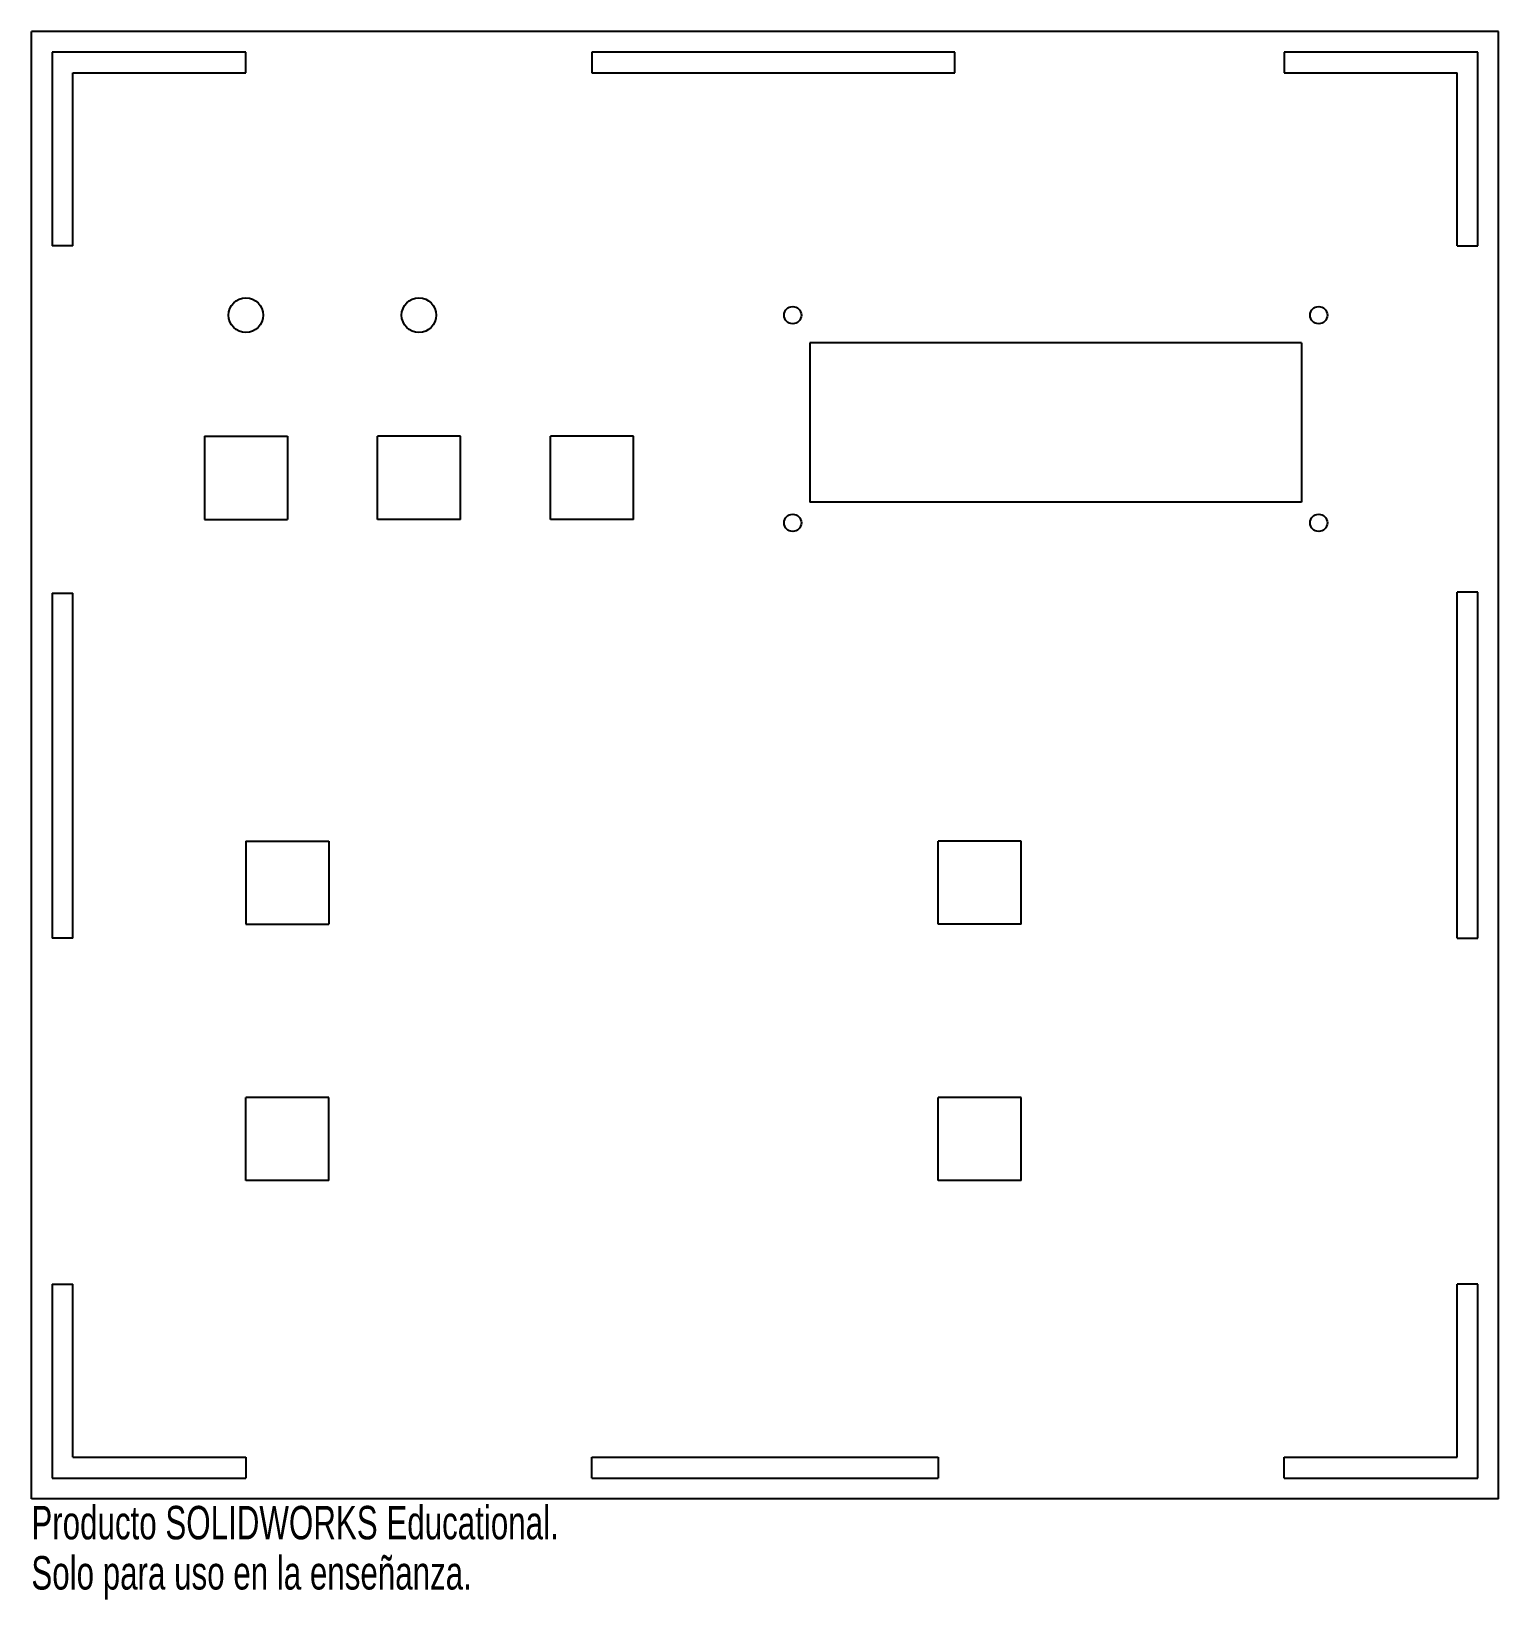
# Model space of a CAD drawing. Header units: millimetres. Extents: x -106 to 106, y -121 to 106.
import ezdxf

# ---------------------------------------------------------------- set-up
doc = ezdxf.new("R2010")
doc.units = ezdxf.units.MM
doc.styles.add('SLDTEXTSTYLE0', font='TXT', dxfattribs={"width": 0.7})

msp = doc.modelspace()

# ---------------------------------------------------------------- linework, layer by layer
at = {"color": 7, "linetype": 'Continuous', "lineweight": 25}
for p, q in [((-106, -106), (-106, 106)), ((106, 106), (-106, 106)), ((106, -106), (106, 106)), ((-103, 103), (-103, 75)), ((-75, 103), (-103, 103)), ((-75, 100), (-75, 103)), ((27.42, 103), (-25, 103)), ((-25, 103), (-25, 100)), ((27.42, 100), (27.42, 103)), ((103, 103), (75, 103)), ((75, 103), (75, 100)), ((103, 75), (103, 103)), ((-100, 100), (-75, 100)), ((-100, 75), (-100, 100)), ((-25, 100), (27.42, 100)), ((75, 100), (100, 100)), ((100, 75), (100, 100)), ((-100, 75), (-103, 75)), ((100, 75), (103, 75)), ((6.5, 61), (6.5, 38)), ((77.5, 61), (6.5, 61)), ((77.5, 61), (77.5, 38)), ((-81, 47.5), (-69, 47.5)), ((-81, 47.5), (-81, 35.5)), ((-69, 47.5), (-69, 35.5)), ((-56, 35.5), (-56, 47.5)), ((-44, 47.5), (-56, 47.5)), ((-44, 35.5), (-44, 47.5)), ((-31, 35.5), (-31, 47.5)), ((-19, 47.5), (-31, 47.5)), ((-19, 35.5), (-19, 47.5)), ((77.5, 38), (6.5, 38)), ((-81, 35.5), (-69, 35.5)), ((-44, 35.5), (-56, 35.5)), ((-19, 35.5), (-31, 35.5)), ((100, -25), (100, 25)), ((103, 25), (100, 25)), ((103, -25), (103, 25)), ((-103, 24.82), (-103, -25)), ((-103, 24.82), (-100, 24.82)), ((-100, -25), (-100, 24.82)), ((-75, -11), (-63, -11)), ((-75, -11), (-75, -23)), ((-63, -11), (-63, -23)), ((25, -23), (25, -11)), ((37, -11), (25, -11)), ((37, -23), (37, -11)), ((-75, -23), (-63, -23)), ((37, -23), (25, -23)), ((-100, -25), (-103, -25)), ((100, -25), (103, -25)), ((-75, -60), (-75, -48)), ((-63, -48), (-75, -48)), ((-63, -60), (-63, -48)), ((25, -60), (25, -48)), ((37, -48), (25, -48)), ((37, -60), (37, -48)), ((-63, -60), (-75, -60)), ((37, -60), (25, -60)), ((-103, -75), (-103, -103)), ((-103, -75), (-100, -75)), ((-100, -100), (-100, -75)), ((100, -100), (100, -75)), ((103, -75), (100, -75)), ((103, -103), (103, -75)), ((-100, -100), (-75, -100)), ((-75, -100), (-75, -103)), ((-25, -103), (-25, -100)), ((-25, -100), (25, -100)), ((25, -100), (25, -103)), ((75, -103), (75, -100)), ((75, -100), (100, -100)), ((-103, -103), (-75, -103)), ((-25, -103), (25, -103)), ((75, -103), (103, -103)), ((106, -106), (-106, -106))]:
    msp.add_line(p, q, dxfattribs=at)
for centre, radius in [((-75, 65), 2.5), ((-50, 65), 2.5), ((4, 65), 1.25), ((80, 65), 1.25), ((4, 35), 1.25), ((80, 35), 1.25)]:
    msp.add_circle(centre, radius, dxfattribs=at)

# ---------------------------------------------------------------- texts
at = {"color": 7, "linetype": 'Continuous', "char_height": 4.8336, "attachment_point": 1, "style": 'SLDTEXTSTYLE0'}
for s, insert in [('Producto SOLIDWORKS Educational.', (-106, -107.02)), ('Solo para uso en la enseñanza.', (-106, -114.27))]:
    msp.add_mtext(s, dxfattribs=dict(at, insert=insert))

doc.saveas('drawing.dxf')
